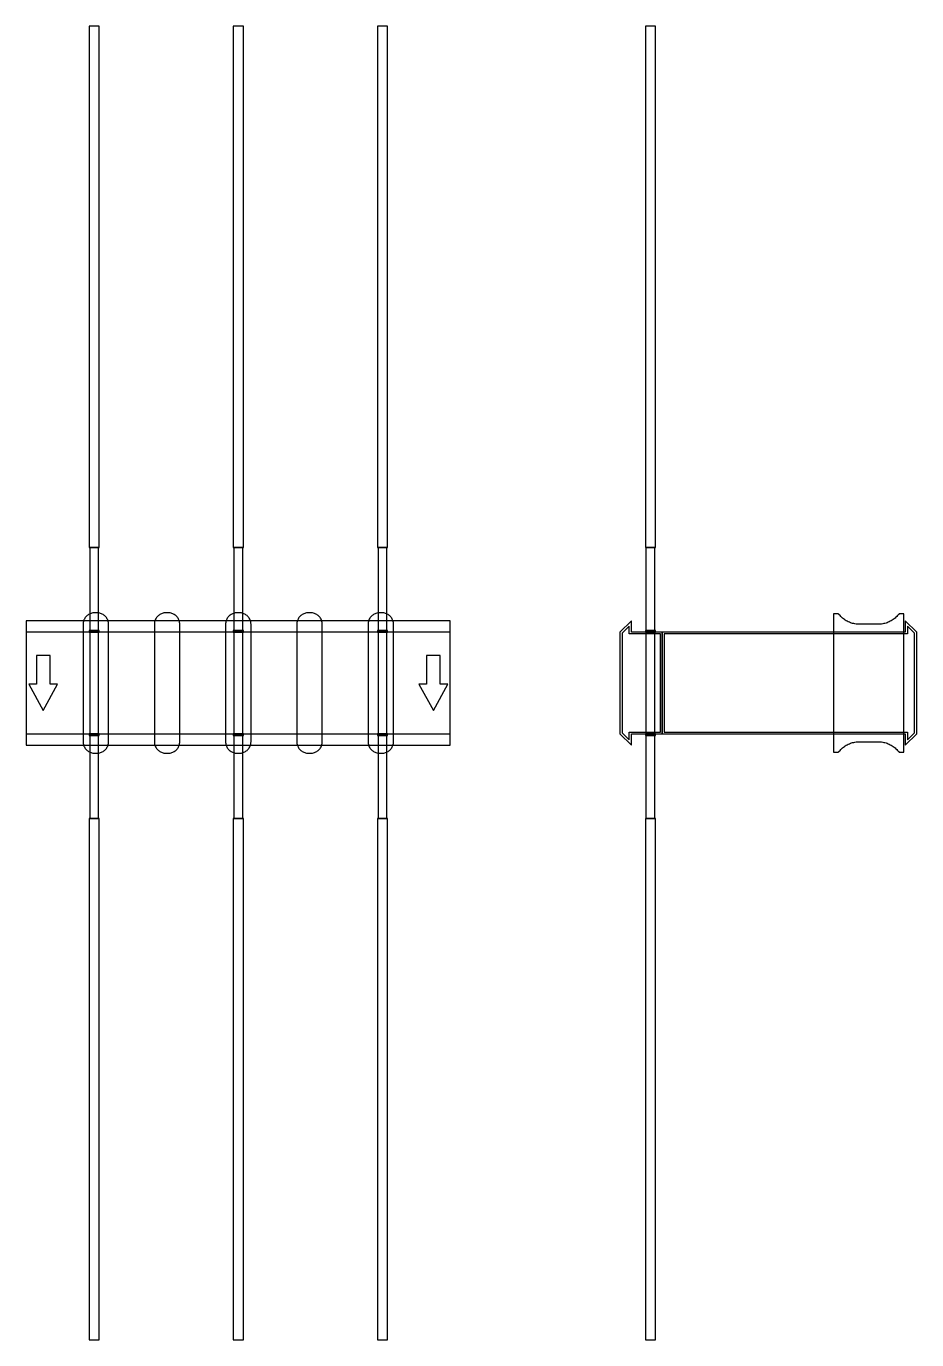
# Model space of a CAD drawing. Extents: x 0 to 1050, y -775 to 775.
import ezdxf

# ---------------------------------------------------------------- set-up
doc = ezdxf.new("R2010")
doc.units = 0
doc.layers.add('Halfen', color=7, linetype='CONTINUOUS')

msp = doc.modelspace()

# ---------------------------------------------------------------- linework, layer by layer
at = {"layer": 'Halfen', "color": 7}
for points in [[(86, 160), (86, 775), (74, 775), (74, 160)], [(256, 160), (256, 775), (244, 775), (244, 160)], [(426, 160), (426, 775), (414, 775), (414, 160)], [(742, 160), (742, 775), (730, 775), (730, 160)], [(85.25, 62), (85.25, 160), (74.75, 160), (74.75, 62)], [(255.25, 62), (255.25, 160), (244.75, 160), (244.75, 62)], [(425.25, 62), (425.25, 160), (414.75, 160), (414.75, 62)], [(741.25, 62), (741.25, 160), (730.75, 160), (730.75, 62)], [(97, -69.3), (97, -56.8), (97, 69.3), (96.958, 70.359), (96.834, 71.412), (96.627, 72.452), (96.339, 73.472), (95.972, 74.466), (95.529, 75.429), (95.011, 76.354), (94.422, 77.235), (93.765, 78.068), (93.046, 78.846), (92.268, 79.565), (91.435, 80.222), (90.554, 80.811), (89.629, 81.329), (88.666, 81.772), (87.672, 82.139), (86.652, 82.427), (85.612, 82.634), (84.559, 82.758), (83.5, 82.8), (80.5, 82.8), (79.441, 82.758), (78.388, 82.634), (77.348, 82.427), (76.328, 82.139), (75.334, 81.772), (74.371, 81.329), (73.446, 80.811), (72.565, 80.222), (71.732, 79.565), (70.954, 78.846), (70.235, 78.068), (69.578, 77.235), (68.989, 76.354), (68.471, 75.429), (68.028, 74.466), (67.661, 73.472), (67.373, 72.452), (67.166, 71.412), (67.042, 70.359), (67, 69.3), (67, -56.8), (67, -69.3), (67.042, -70.359), (67.166, -71.412), (67.373, -72.452), (67.661, -73.472), (68.028, -74.466), (68.471, -75.429), (68.989, -76.354), (69.578, -77.235), (70.235, -78.068), (70.954, -78.846), (71.732, -79.565), (72.565, -80.222), (73.446, -80.811), (74.371, -81.329), (75.334, -81.772), (76.328, -82.139), (77.348, -82.427), (78.388, -82.634), (79.441, -82.758), (80.5, -82.8), (83.5, -82.8), (84.559, -82.758), (85.612, -82.634), (86.652, -82.427), (87.672, -82.139), (88.666, -81.772), (89.629, -81.329), (90.554, -80.811), (91.435, -80.222), (92.268, -79.565), (93.046, -78.846), (93.765, -78.068), (94.422, -77.235), (95.011, -76.354), (95.529, -75.429), (95.972, -74.466), (96.339, -73.472), (96.627, -72.452), (96.834, -71.412), (96.958, -70.359), (97, -69.3)], [(181, -69.3), (181, -56.8), (181, 69.3), (180.958, 70.359), (180.834, 71.412), (180.627, 72.452), (180.339, 73.472), (179.972, 74.466), (179.529, 75.429), (179.011, 76.354), (178.422, 77.235), (177.765, 78.068), (177.046, 78.846), (176.268, 79.565), (175.435, 80.222), (174.554, 80.811), (173.629, 81.329), (172.666, 81.772), (171.672, 82.139), (170.652, 82.427), (169.612, 82.634), (168.559, 82.758), (167.5, 82.8), (164.5, 82.8), (163.441, 82.758), (162.388, 82.634), (161.348, 82.427), (160.328, 82.139), (159.334, 81.772), (158.371, 81.329), (157.446, 80.811), (156.565, 80.222), (155.732, 79.565), (154.954, 78.846), (154.235, 78.068), (153.578, 77.235), (152.989, 76.354), (152.471, 75.429), (152.028, 74.466), (151.661, 73.472), (151.373, 72.452), (151.166, 71.412), (151.042, 70.359), (151, 69.3), (151, -56.8), (151, -69.3), (151.042, -70.359), (151.166, -71.412), (151.373, -72.452), (151.661, -73.472), (152.028, -74.466), (152.471, -75.429), (152.989, -76.354), (153.578, -77.235), (154.235, -78.068), (154.954, -78.846), (155.732, -79.565), (156.565, -80.222), (157.446, -80.811), (158.371, -81.329), (159.334, -81.772), (160.328, -82.139), (161.348, -82.427), (162.388, -82.634), (163.441, -82.758), (164.5, -82.8), (167.5, -82.8), (168.559, -82.758), (169.612, -82.634), (170.652, -82.427), (171.672, -82.139), (172.666, -81.772), (173.629, -81.329), (174.554, -80.811), (175.435, -80.222), (176.268, -79.565), (177.046, -78.846), (177.765, -78.068), (178.422, -77.235), (179.011, -76.354), (179.529, -75.429), (179.972, -74.466), (180.339, -73.472), (180.627, -72.452), (180.834, -71.412), (180.958, -70.359), (181, -69.3)], [(265, -69.3), (265, -56.8), (265, 69.3), (264.958, 70.359), (264.834, 71.412), (264.627, 72.452), (264.339, 73.472), (263.972, 74.466), (263.529, 75.429), (263.011, 76.354), (262.422, 77.235), (261.765, 78.068), (261.046, 78.846), (260.268, 79.565), (259.435, 80.222), (258.554, 80.811), (257.629, 81.329), (256.666, 81.772), (255.672, 82.139), (254.652, 82.427), (253.612, 82.634), (252.559, 82.758), (251.5, 82.8), (248.5, 82.8), (247.441, 82.758), (246.388, 82.634), (245.348, 82.427), (244.328, 82.139), (243.334, 81.772), (242.371, 81.329), (241.446, 80.811), (240.565, 80.222), (239.732, 79.565), (238.954, 78.846), (238.235, 78.068), (237.578, 77.235), (236.989, 76.354), (236.471, 75.429), (236.028, 74.466), (235.661, 73.472), (235.373, 72.452), (235.166, 71.412), (235.042, 70.359), (235, 69.3), (235, -56.8), (235, -69.3), (235.042, -70.359), (235.166, -71.412), (235.373, -72.452), (235.661, -73.472), (236.028, -74.466), (236.471, -75.429), (236.989, -76.354), (237.578, -77.235), (238.235, -78.068), (238.954, -78.846), (239.732, -79.565), (240.565, -80.222), (241.446, -80.811), (242.371, -81.329), (243.334, -81.772), (244.328, -82.139), (245.348, -82.427), (246.388, -82.634), (247.441, -82.758), (248.5, -82.8), (251.5, -82.8), (252.559, -82.758), (253.612, -82.634), (254.652, -82.427), (255.672, -82.139), (256.666, -81.772), (257.629, -81.329), (258.554, -80.811), (259.435, -80.222), (260.268, -79.565), (261.046, -78.846), (261.765, -78.068), (262.422, -77.235), (263.011, -76.354), (263.529, -75.429), (263.972, -74.466), (264.339, -73.472), (264.627, -72.452), (264.834, -71.412), (264.958, -70.359), (265, -69.3)], [(349, -69.3), (349, -56.8), (349, 69.3), (348.958, 70.359), (348.834, 71.412), (348.627, 72.452), (348.339, 73.472), (347.972, 74.466), (347.529, 75.429), (347.011, 76.354), (346.422, 77.235), (345.765, 78.068), (345.046, 78.846), (344.268, 79.565), (343.435, 80.222), (342.554, 80.811), (341.629, 81.329), (340.666, 81.772), (339.672, 82.139), (338.652, 82.427), (337.612, 82.634), (336.559, 82.758), (335.5, 82.8), (332.5, 82.8), (331.441, 82.758), (330.388, 82.634), (329.348, 82.427), (328.328, 82.139), (327.334, 81.772), (326.371, 81.329), (325.446, 80.811), (324.565, 80.222), (323.732, 79.565), (322.954, 78.846), (322.235, 78.068), (321.578, 77.235), (320.989, 76.354), (320.471, 75.429), (320.028, 74.466), (319.661, 73.472), (319.373, 72.452), (319.166, 71.412), (319.042, 70.359), (319, 69.3), (319, -56.8), (319, -69.3), (319.042, -70.359), (319.166, -71.412), (319.373, -72.452), (319.661, -73.472), (320.028, -74.466), (320.471, -75.429), (320.989, -76.354), (321.578, -77.235), (322.235, -78.068), (322.954, -78.846), (323.732, -79.565), (324.565, -80.222), (325.446, -80.811), (326.371, -81.329), (327.334, -81.772), (328.328, -82.139), (329.348, -82.427), (330.388, -82.634), (331.441, -82.758), (332.5, -82.8), (335.5, -82.8), (336.559, -82.758), (337.612, -82.634), (338.652, -82.427), (339.672, -82.139), (340.666, -81.772), (341.629, -81.329), (342.554, -80.811), (343.435, -80.222), (344.268, -79.565), (345.046, -78.846), (345.765, -78.068), (346.422, -77.235), (347.011, -76.354), (347.529, -75.429), (347.972, -74.466), (348.339, -73.472), (348.627, -72.452), (348.834, -71.412), (348.958, -70.359), (349, -69.3)], [(433, -69.3), (433, -56.8), (433, 69.3), (432.958, 70.359), (432.834, 71.412), (432.627, 72.452), (432.339, 73.472), (431.972, 74.466), (431.529, 75.429), (431.011, 76.354), (430.422, 77.235), (429.765, 78.068), (429.046, 78.846), (428.268, 79.565), (427.435, 80.222), (426.554, 80.811), (425.629, 81.329), (424.666, 81.772), (423.672, 82.139), (422.652, 82.427), (421.612, 82.634), (420.559, 82.758), (419.5, 82.8), (416.5, 82.8), (415.441, 82.758), (414.388, 82.634), (413.348, 82.427), (412.328, 82.139), (411.334, 81.772), (410.371, 81.329), (409.446, 80.811), (408.565, 80.222), (407.732, 79.565), (406.954, 78.846), (406.235, 78.068), (405.578, 77.235), (404.989, 76.354), (404.471, 75.429), (404.028, 74.466), (403.661, 73.472), (403.373, 72.452), (403.166, 71.412), (403.042, 70.359), (403, 69.3), (403, -56.8), (403, -69.3), (403.042, -70.359), (403.166, -71.412), (403.373, -72.452), (403.661, -73.472), (404.028, -74.466), (404.471, -75.429), (404.989, -76.354), (405.578, -77.235), (406.235, -78.068), (406.954, -78.846), (407.732, -79.565), (408.565, -80.222), (409.446, -80.811), (410.371, -81.329), (411.334, -81.772), (412.328, -82.139), (413.348, -82.427), (414.388, -82.634), (415.441, -82.758), (416.5, -82.8), (419.5, -82.8), (420.559, -82.758), (421.612, -82.634), (422.652, -82.427), (423.672, -82.139), (424.666, -81.772), (425.629, -81.329), (426.554, -80.811), (427.435, -80.222), (428.268, -79.565), (429.046, -78.846), (429.765, -78.068), (430.422, -77.235), (431.011, -76.354), (431.529, -75.429), (431.972, -74.466), (432.339, -73.472), (432.627, -72.452), (432.834, -71.412), (432.958, -70.359), (433, -69.3)], [(1035, -81.8), (1035, 81.8), (1031, 81.8), (1030.846, 81.797), (1030.691, 81.786), (1030.538, 81.769), (1030.385, 81.746), (1030.234, 81.715), (1030.084, 81.678), (1029.936, 81.634), (1029.789, 81.584), (1029.646, 81.527), (1029.505, 81.464), (1029.366, 81.395), (1029.231, 81.32), (1029.1, 81.239), (1028.972, 81.153), (1028.848, 81.06), (1028.728, 80.963), (1028.613, 80.86), (1028.502, 80.752), (1028.397, 80.639), (1028.296, 80.522), (1027.41, 79.491), (1026.479, 78.5), (1025.505, 77.551), (1024.491, 76.646), (1023.437, 75.787), (1022.347, 74.975), (1021.222, 74.211), (1020.064, 73.499), (1018.876, 72.838), (1017.66, 72.23), (1016.418, 71.676), (1015.153, 71.178), (1013.867, 70.736), (1012.563, 70.351), (1011.243, 70.024), (1009.911, 69.756), (1008.567, 69.547), (1007.216, 69.397), (1005.859, 69.307), (1004.5, 69.277), (982.5, 69.277), (981.141, 69.307), (979.784, 69.397), (978.433, 69.547), (977.089, 69.756), (975.757, 70.024), (974.437, 70.351), (973.133, 70.736), (971.847, 71.178), (970.582, 71.676), (969.34, 72.23), (968.124, 72.838), (966.936, 73.499), (965.778, 74.211), (964.653, 74.975), (963.563, 75.787), (962.509, 76.646), (961.495, 77.551), (960.521, 78.5), (959.59, 79.491), (958.704, 80.522), (958.603, 80.639), (958.498, 80.752), (958.387, 80.86), (958.272, 80.963), (958.152, 81.06), (958.028, 81.153), (957.9, 81.239), (957.769, 81.32), (957.634, 81.395), (957.495, 81.464), (957.354, 81.527), (957.211, 81.584), (957.064, 81.634), (956.916, 81.678), (956.766, 81.715), (956.615, 81.746), (956.462, 81.769), (956.309, 81.786), (956.154, 81.797), (956, 81.8), (952, 81.8), (952, -81.8), (956, -81.8), (956.154, -81.797), (956.309, -81.786), (956.462, -81.769), (956.615, -81.746), (956.766, -81.715), (956.916, -81.678), (957.064, -81.634), (957.211, -81.584), (957.354, -81.527), (957.495, -81.464), (957.634, -81.395), (957.769, -81.32), (957.9, -81.239), (958.028, -81.153), (958.152, -81.06), (958.272, -80.963), (958.387, -80.86), (958.498, -80.752), (958.603, -80.639), (958.704, -80.522), (959.59, -79.491), (960.521, -78.5), (961.495, -77.551), (962.509, -76.646), (963.563, -75.787), (964.653, -74.975), (965.778, -74.211), (966.936, -73.499), (968.124, -72.838), (969.34, -72.23), (970.582, -71.676), (971.847, -71.178), (973.133, -70.736), (974.437, -70.351), (975.757, -70.024), (977.089, -69.756), (978.433, -69.547), (979.784, -69.397), (981.141, -69.307), (982.5, -69.277), (1004.5, -69.277), (1005.859, -69.307), (1007.216, -69.397), (1008.567, -69.547), (1009.911, -69.756), (1011.243, -70.024), (1012.563, -70.351), (1013.867, -70.736), (1015.153, -71.178), (1016.418, -71.676), (1017.66, -72.23), (1018.876, -72.838), (1020.064, -73.499), (1021.222, -74.211), (1022.347, -74.975), (1023.437, -75.787), (1024.491, -76.646), (1025.505, -77.551), (1026.479, -78.5), (1027.41, -79.491), (1028.296, -80.522), (1028.397, -80.639), (1028.502, -80.752), (1028.613, -80.86), (1028.728, -80.963), (1028.848, -81.06), (1028.972, -81.153), (1029.1, -81.239), (1029.231, -81.32), (1029.366, -81.395), (1029.505, -81.464), (1029.646, -81.527), (1029.789, -81.584), (1029.936, -81.634), (1030.084, -81.678), (1030.234, -81.715), (1030.385, -81.746), (1030.538, -81.769), (1030.691, -81.786), (1030.846, -81.797), (1031, -81.8)], [(0, -73.5), (500, -73.5), (500, 73.5), (0, 73.5)], [(86, 60), (86, 62), (74, 62), (74, 60)], [(256, 60), (256, 62), (244, 62), (244, 60)], [(426, 60), (426, 62), (414, 62), (414, 60)], [(750, -60), (750, 60), (713.5, 60), (713.5, 73.5), (700, 60), (700, -60), (713.5, -73.5), (713.5, -60)], [(748, -58), (748, 58), (711, 58), (711, 67.25), (702.5, 58.75), (702.5, -58.75), (711, -67.25), (711, -58)], [(742, 60), (742, 62), (730, 62), (730, 60)], [(1050, -60), (1050, 60), (1036.5, 73.5), (1036.5, 60), (750, 60), (750, -60), (1036.5, -60), (1036.5, -73.5)], [(1047.5, -58.75), (1047.5, 58.75), (1039, 67.25), (1039, 58), (752, 58), (752, -58), (1039, -58), (1039, -67.25)], [(0, -60), (500, -60), (500, 60), (0, 60)], [(85.25, -60), (85.25, 60), (74.75, 60), (74.75, -60)], [(255.25, -60), (255.25, 60), (244.75, 60), (244.75, -60)], [(425.25, -60), (425.25, 60), (414.75, 60), (414.75, -60)], [(741.25, -60), (741.25, 60), (730.75, 60), (730.75, -60)], [(20, -32.5), (37, -1.5), (28, -1.5), (28, 32.5), (12, 32.5), (12, -1.5), (3, -1.5)], [(480, -32.5), (497, -1.5), (488, -1.5), (488, 32.5), (472, 32.5), (472, -1.5), (463, -1.5)], [(86, -62), (86, -60), (74, -60), (74, -62)], [(85.25, -160), (85.25, -62), (74.75, -62), (74.75, -160)], [(256, -62), (256, -60), (244, -60), (244, -62)], [(255.25, -160), (255.25, -62), (244.75, -62), (244.75, -160)], [(426, -62), (426, -60), (414, -60), (414, -62)], [(425.25, -160), (425.25, -62), (414.75, -62), (414.75, -160)], [(742, -62), (742, -60), (730, -60), (730, -62)], [(741.25, -160), (741.25, -62), (730.75, -62), (730.75, -160)], [(86, -775), (86, -160), (74, -160), (74, -775)], [(256, -775), (256, -160), (244, -160), (244, -775)], [(426, -775), (426, -160), (414, -160), (414, -775)], [(742, -775), (742, -160), (730, -160), (730, -775)]]:
    msp.add_lwpolyline(points, close=True, dxfattribs=at)

doc.saveas('drawing.dxf')
